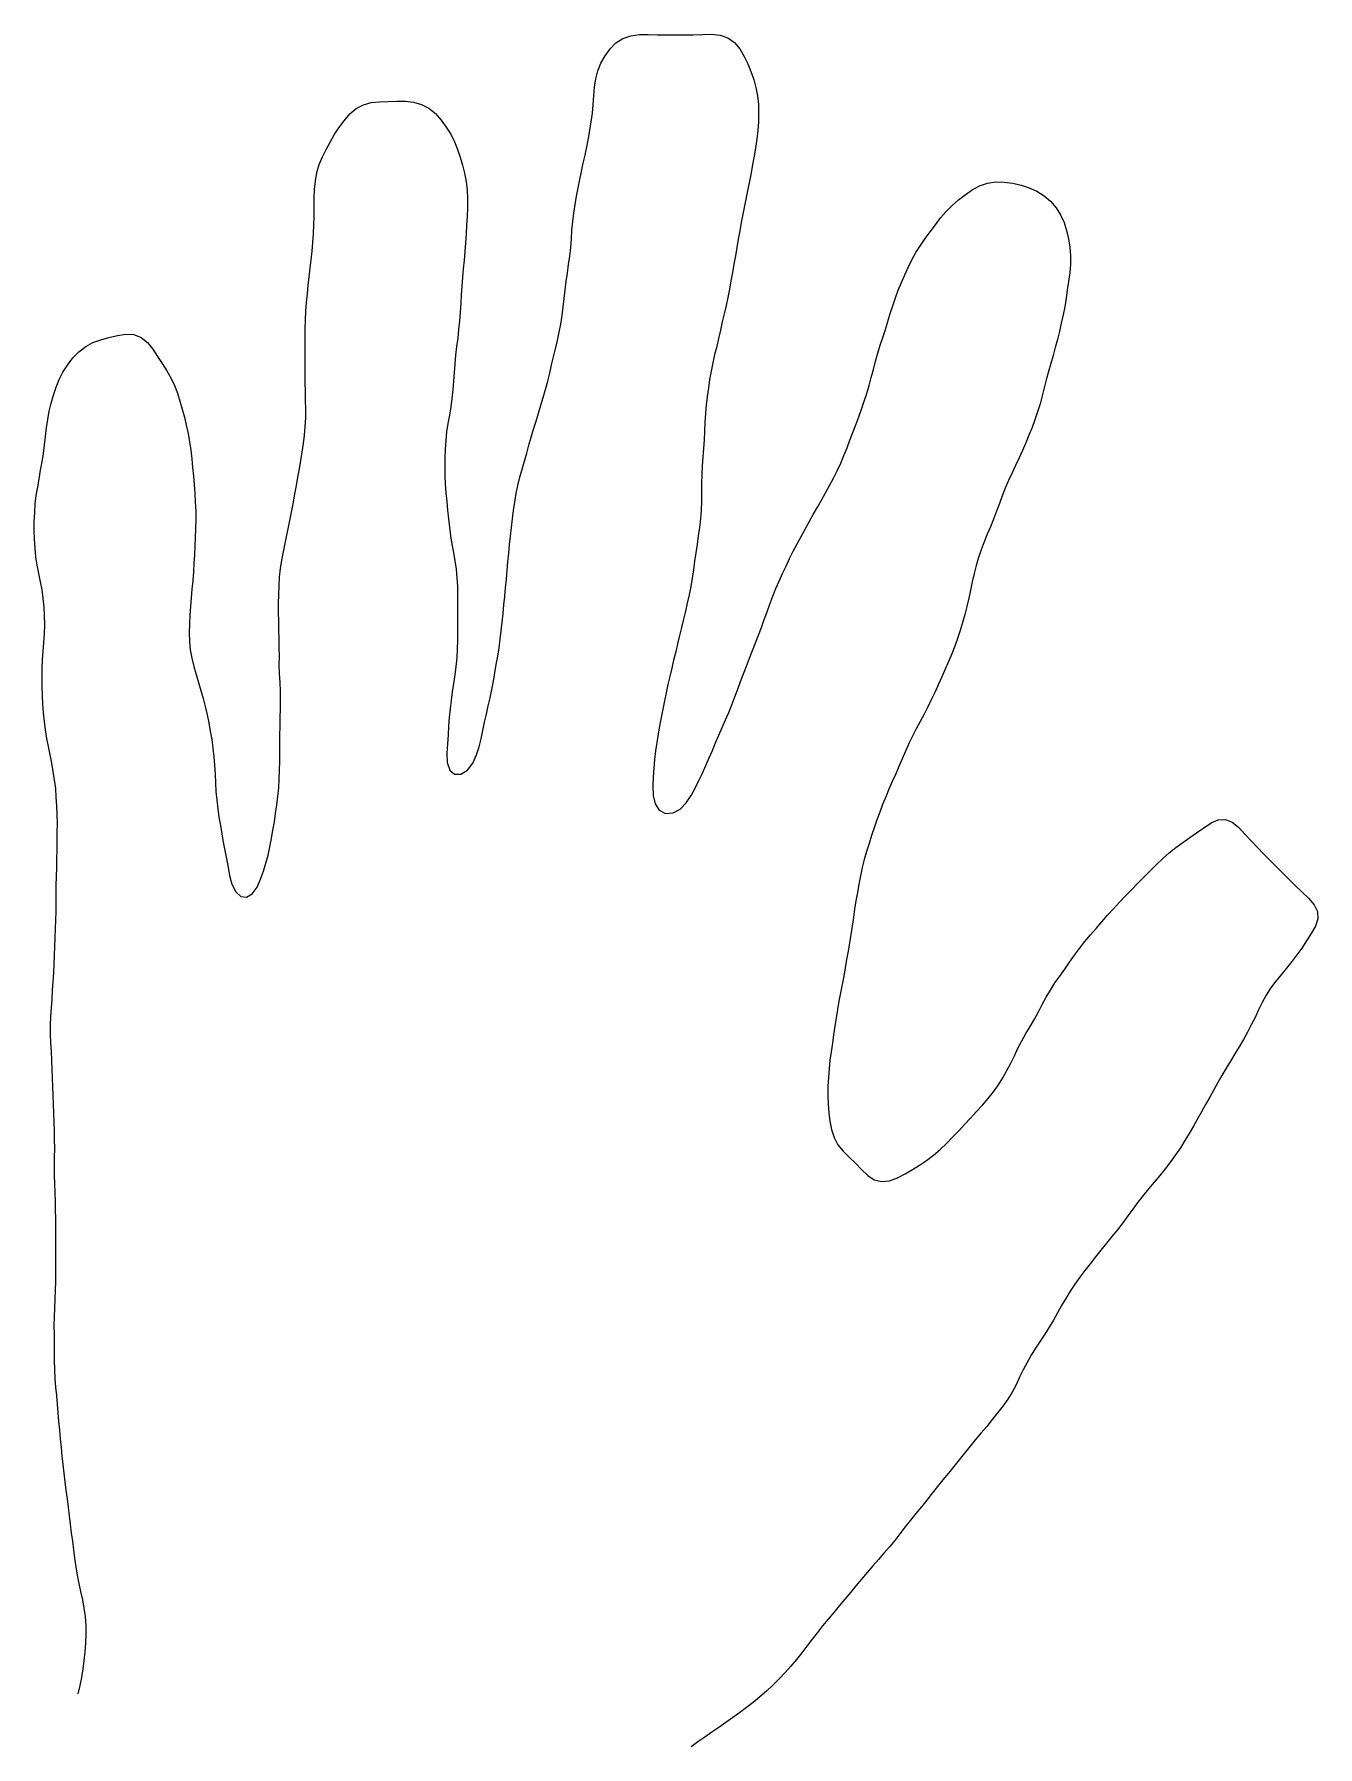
# Model space of a CAD drawing. Extents: x 11 to 1225, y 16 to 1635.
import ezdxf

# ---------------------------------------------------------------- set-up
doc = ezdxf.new("R2010")
doc.units = 0

msp = doc.modelspace()

# ---------------------------------------------------------------- linework, layer by layer
at = {"layer": 'Layer 1', "color": 193}
msp.add_lwpolyline([(52.9166, 65.878656), (54.893035, 73.527751), (56.499054, 81.327657), (57.782281, 89.262502), (58.785051, 97.313762), (59.536467, 105.470856), (60.107966, 113.768179), (60.443986, 122.12371), (60.39107, 130.497762), (59.787821, 138.752752), (58.724197, 146.81195), (57.255761, 154.672711), (55.56243, 162.435576), (53.911432, 170.219608), (52.35833, 178.043327), (51.038061, 185.962296), (49.924166, 193.968578), (48.90023, 202.011901), (47.818086, 210.028766), (46.775629, 218.064152), (45.756984, 226.110121), (44.751569, 234.158736), (43.801716, 242.231163), (42.775134, 250.274486), (41.687697, 258.291351), (40.64524, 266.324091), (39.600138, 274.356831), (38.724368, 282.463654), (37.914744, 290.59429), (37.221536, 298.77255), (36.3246, 306.86879), (35.488518, 314.988842), (34.840289, 323.188269), (34.062415, 331.332134), (33.398312, 339.523624), (32.681292, 347.691301), (31.990731, 355.874853), (31.279002, 364.045176), (30.903294, 372.355728), (30.641357, 380.782697), (30.448212, 389.119707), (30.461441, 397.419676), (30.445566, 405.64027), (30.400587, 413.911134), (30.585795, 422.176707), (30.961503, 430.511072), (31.228731, 438.903644), (31.514481, 447.251238), (31.742023, 455.622644), (31.834627, 464.052259), (31.74996, 472.55331), (31.74996, 481.019966), (31.74996, 489.486622), (31.74996, 497.953278), (31.797585, 506.441101), (31.757897, 514.939507), (31.689106, 523.377059), (31.482731, 531.616173), (31.210211, 539.744163), (30.93769, 547.845695), (30.736607, 556.005434), (30.673107, 564.310695), (30.662524, 572.779997), (30.763065, 581.333965), (30.739253, 589.792683), (30.556691, 598.18261), (30.276233, 606.53285), (30.056629, 614.909548), (29.7259, 623.23862), (29.397817, 631.567693), (29.175567, 639.941745), (28.773401, 648.241714), (28.297152, 656.512579), (27.937319, 664.831068), (27.60659, 673.160141), (27.08007, 681.47863), (26.778445, 689.79712), (26.860466, 698.054755), (27.151507, 706.235662), (27.622465, 714.472131), (28.278631, 722.729766), (28.855422, 730.958297), (29.37665, 739.207995), (29.871421, 747.470922), (30.294754, 755.762954), (30.63342, 764.089381), (30.81069, 772.481953), (31.207565, 780.842776), (31.652064, 789.105703), (32.006606, 797.27338), (32.112439, 805.46487), (32.144189, 813.666943), (32.202397, 821.892829), (32.273834, 830.206026), (32.586042, 838.566849), (32.77125, 846.993818), (32.832104, 855.434015), (33.014667, 863.89538), (33.176062, 872.203286), (33.239562, 880.442401), (33.289833, 888.710619), (33.154896, 896.986776), (32.755375, 905.302619), (32.27648, 913.613171), (31.736731, 921.857578), (30.749836, 929.91413), (29.479838, 937.854266), (28.06961, 945.738839), (26.42655, 953.522871), (24.817885, 961.322778), (23.354741, 969.183539), (22.148243, 977.150133), (21.079328, 985.174935), (20.224725, 993.28705), (19.602954, 1001.497061), (19.195497, 1009.794383), (18.986476, 1018.194894), (18.885935, 1026.664196), (19.020872, 1035.146727), (19.343663, 1043.478445), (19.862246, 1051.730789), (20.436391, 1059.95932), (21.005244, 1068.248706), (21.351848, 1076.625403), (21.19839, 1084.999455), (20.732724, 1093.344403), (20.020996, 1101.517372), (18.817143, 1109.483966), (17.250812, 1117.302394), (15.697709, 1125.126113), (14.229274, 1132.984228), (12.930171, 1140.913781), (12.157589, 1149.057646), (11.781881, 1157.370843), (11.482902, 1165.805749), (11.448506, 1174.253885), (11.850673, 1182.625291), (12.451276, 1190.843239), (13.390546, 1198.920958), (14.737273, 1206.829344), (16.166021, 1214.705979), (17.43602, 1222.646115), (18.817143, 1230.538626), (20.060683, 1238.491991), (21.021119, 1246.559127), (21.931285, 1254.650075), (22.963159, 1262.690752), (24.16172, 1270.659992), (25.569301, 1278.544566), (27.408153, 1286.246577), (29.577734, 1293.816296), (32.019835, 1301.272245), (34.956706, 1308.52182), (38.605306, 1315.477707), (43.034425, 1322.158427), (47.990065, 1328.81269), (53.681245, 1334.784328), (60.115903, 1339.589155), (66.98977, 1343.422963), (74.358406, 1346.142876), (82.060417, 1348.219853), (90.048178, 1350.037538), (98.107376, 1351.392203), (105.719429, 1350.934475), (112.630337, 1348.166936), (118.538476, 1343.470588), (123.533803, 1337.102075), (127.986735, 1330.196459), (132.460833, 1323.462822), (136.837036, 1316.808559), (140.641739, 1309.916172), (143.983423, 1302.835931), (146.809169, 1295.538732), (149.174541, 1288.051033), (151.362643, 1280.491897), (153.455494, 1272.890427), (155.233492, 1265.161958), (156.823636, 1257.354113), (158.241801, 1249.474832), (159.480049, 1241.521467), (160.496048, 1233.475498), (161.221005, 1225.30782), (161.938025, 1217.137497), (162.623295, 1208.956591), (163.247711, 1200.74658), (163.718669, 1192.467778), (164.157877, 1184.122831), (164.086439, 1175.730258), (163.774231, 1167.266248), (163.581086, 1158.955696), (163.215961, 1150.840935), (162.866711, 1142.765862), (162.464545, 1134.709309), (161.998879, 1126.61307), (161.273922, 1118.503601), (160.472235, 1110.298882), (159.847819, 1102.091517), (159.194299, 1093.894736), (158.588404, 1085.607996), (158.180947, 1077.323903), (157.953405, 1069.005413), (158.151842, 1060.776882), (158.924425, 1052.754725), (160.421965, 1044.883381), (162.401045, 1037.202536), (164.528293, 1029.614296), (166.824873, 1022.100139), (168.962704, 1014.519836), (171.042326, 1006.913075), (172.989657, 999.253397), (174.825863, 991.54874), (176.479507, 983.767354), (177.902963, 975.890718), (179.241753, 967.97704), (180.326544, 959.960175), (181.210251, 951.858644), (181.895521, 943.675092), (182.355895, 935.401581), (182.699853, 927.0778), (183.199915, 918.817519), (183.951331, 910.660425), (184.893246, 902.585352), (186.049474, 894.597591), (187.404139, 886.691851), (188.750866, 878.783465), (190.155802, 870.898892), (191.629529, 863.040777), (193.129715, 855.195891), (194.664296, 847.364234), (196.206815, 839.410869), (198.357875, 831.179692), (201.948266, 823.990972), (206.71076, 819.567144), (212.057983, 818.945374), (217.429018, 822.144182), (222.061866, 828.36982), (225.464403, 836.063894), (228.157858, 843.68653), (230.565564, 851.182167), (232.608144, 858.802157), (234.306767, 866.565022), (235.748745, 874.436367), (237.148389, 882.32094), (238.468658, 890.242555), (239.683094, 898.206503), (240.810217, 906.204847), (241.857966, 914.237587), (242.678173, 922.365577), (243.090923, 930.660254), (243.355506, 939.018431), (243.657131, 947.429525), (243.739151, 955.769181), (243.686235, 964.058566), (243.741797, 972.255347), (243.860859, 980.430962), (244.032838, 988.696535), (244.191588, 997.041483), (244.345046, 1005.375847), (244.191588, 1013.689045), (243.829109, 1022.113368), (243.408423, 1030.429212), (243.149131, 1038.663035), (243.199402, 1046.933899), (243.159714, 1055.133326), (242.990381, 1063.298358), (242.815757, 1071.540118), (242.582924, 1079.930045), (242.270716, 1088.34643), (242.334216, 1096.731066), (242.574986, 1105.168617), (242.929527, 1113.487107), (243.466631, 1121.731513), (244.408546, 1129.809232), (245.580649, 1137.789056), (247.043793, 1145.649816), (248.713312, 1153.425911), (250.401351, 1161.191422), (251.97562, 1169.007204), (253.425535, 1176.873256), (254.93895, 1184.712851), (256.444427, 1192.555091), (257.912863, 1200.413206), (259.288694, 1208.311008), (260.812692, 1216.145311), (262.117086, 1224.072218), (263.405606, 1232.004416), (264.728521, 1239.923385), (265.919144, 1247.897917), (267.003934, 1255.986219), (267.718309, 1264.098334), (268.183975, 1272.194574), (268.194558, 1280.415168), (268.004058, 1288.71249), (267.869121, 1297.036272), (267.673329, 1305.489698), (267.757996, 1313.993396), (267.757996, 1322.460052), (267.757996, 1330.926708), (267.747413, 1339.39601), (267.675975, 1347.894416), (267.752704, 1356.326676), (267.969662, 1364.70602), (268.334787, 1373.019218), (268.914224, 1381.247749), (269.697389, 1389.388968), (270.504368, 1397.522249), (271.388075, 1405.621135), (272.438469, 1413.653875), (273.42801, 1421.710427), (274.192655, 1429.859583), (274.922904, 1438.024615), (275.504986, 1446.2505), (275.830423, 1454.582219), (276.057965, 1462.953625), (276.118819, 1471.396469), (276.177027, 1479.839312), (276.428381, 1488.200135), (277.216838, 1496.341354), (278.706441, 1504.191531), (280.971271, 1511.718918), (283.91608, 1518.965846), (287.379471, 1525.998462), (291.131258, 1532.912016), (295.150274, 1539.711799), (299.526477, 1546.39252), (304.336596, 1553.139386), (309.702339, 1559.531712), (315.800977, 1564.669914), (322.677489, 1568.217972), (330.141376, 1570.33199), (337.999491, 1571.154843), (346.093085, 1571.276551), (354.244887, 1571.530551), (362.346419, 1571.67078), (370.186013, 1570.855864), (377.546712, 1568.646596), (384.452328, 1564.968892), (390.712362, 1559.865086), (396.25273, 1553.784969), (401.009932, 1547.159811), (405.185052, 1540.312403), (408.722527, 1533.311536), (411.585315, 1526.030212), (414.167645, 1518.632472), (416.400725, 1511.091856), (418.353348, 1503.434824), (419.734471, 1495.539667), (420.758407, 1487.427553), (421.152636, 1479.217542), (421.11824, 1470.864657), (420.713428, 1462.564688), (420.173679, 1454.25149), (419.713305, 1445.975334), (419.176201, 1437.730928), (418.602056, 1429.505042), (417.829474, 1421.355886), (417.117745, 1413.185563), (416.286955, 1405.062865), (415.678414, 1396.847563), (415.175706, 1388.589927), (414.762957, 1380.292604), (414.133249, 1372.087885), (413.485021, 1363.888458), (412.704501, 1355.747239), (411.796981, 1347.656291), (410.786274, 1339.607676), (409.899921, 1331.508791), (409.217297, 1323.325238), (408.378569, 1315.205186), (407.833528, 1306.963426), (407.17207, 1298.771936), (406.34128, 1290.649238), (405.253844, 1282.632373), (404.018241, 1274.676362), (402.637118, 1266.783851), (401.348599, 1258.851653), (400.586599, 1250.699851), (400.033621, 1242.391945), (399.758455, 1234.084038), (399.689663, 1225.768195), (399.790205, 1217.537018), (400.075954, 1209.406382), (400.626287, 1201.294267), (401.465015, 1193.155694), (402.250827, 1184.977434), (403.049867, 1176.841506), (403.975908, 1168.758496), (405.126844, 1160.768089), (406.415363, 1152.835891), (407.73034, 1144.914276), (409.098235, 1137.013827), (410.238587, 1129.018129), (411.008524, 1120.871619), (411.519169, 1112.616629), (411.757294, 1104.247869), (411.775815, 1095.78915), (411.691148, 1087.288098), (411.752002, 1078.794984), (411.749356, 1070.330974), (411.662044, 1061.898714), (411.386878, 1053.545828), (410.894753, 1045.282901), (410.114233, 1037.141682), (409.129985, 1029.082484), (407.907611, 1021.121182), (406.629675, 1013.183692), (405.536947, 1005.169473), (404.674407, 997.060004), (403.901824, 988.913493), (403.261534, 980.71142), (402.790576, 972.43791), (402.115889, 964.05592), (401.478244, 955.247952), (401.973014, 946.37913), (404.49449, 939.185118), (408.881277, 935.290457), (414.715332, 935.359248), (420.975365, 939.219514), (426.171776, 945.849964), (429.635167, 953.506996), (432.085206, 961.100528), (434.035182, 968.762852), (435.627972, 976.570696), (437.236637, 984.370603), (438.95378, 992.125531), (440.657695, 999.888396), (442.41188, 1007.627449), (444.126378, 1015.385022), (445.666251, 1023.211387), (447.036791, 1031.111836), (448.338539, 1039.038742), (449.701142, 1046.941837), (450.894411, 1054.913722), (452.085035, 1062.888254), (453.077221, 1070.942161), (453.918595, 1079.062213), (454.826114, 1087.153161), (455.598697, 1095.299672), (456.381863, 1103.440891), (457.093591, 1111.613859), (457.916444, 1119.739203), (458.646693, 1127.904235), (459.358421, 1136.074558), (460.191858, 1144.19461), (460.908878, 1152.364933), (461.710564, 1160.50086), (462.62073, 1168.589163), (463.671124, 1176.621902), (464.713581, 1184.657288), (465.880392, 1192.639757), (467.216536, 1200.553435), (468.788159, 1208.369217), (470.724907, 1216.034186), (472.754259, 1223.659468), (474.876214, 1231.247709), (477.090774, 1238.796262), (479.218021, 1246.381856), (481.400831, 1253.943638), (483.615391, 1261.492191), (485.864346, 1269.027515), (488.126531, 1276.557547), (490.401945, 1284.082288), (492.732921, 1291.583216), (494.905147, 1299.15029), (496.947728, 1306.77028), (498.78658, 1314.474937), (500.546057, 1322.21399), (502.384909, 1329.918647), (504.202594, 1337.631241), (506.033508, 1345.34119), (507.740069, 1353.101409), (509.245546, 1360.943649), (510.565815, 1368.862619), (511.671772, 1376.871546), (512.581938, 1384.962494), (513.428603, 1393.077255), (514.444602, 1401.123224), (515.492351, 1409.155964), (516.643287, 1417.14637), (517.788931, 1425.139423), (518.680576, 1433.235663), (519.270596, 1441.458902), (519.852678, 1449.682142), (520.646427, 1457.820715), (521.56453, 1465.906371), (522.773675, 1473.872965), (524.183902, 1481.754893), (525.702609, 1489.594487), (527.194857, 1497.442019), (528.800875, 1505.244572), (530.502144, 1513.004791), (532.27485, 1520.738552), (533.907327, 1528.527876), (535.471013, 1536.346303), (536.79922, 1544.262627), (538.108905, 1552.186888), (539.220154, 1560.193169), (539.93982, 1568.363492), (540.513965, 1576.592024), (541.135735, 1584.802034), (542.315775, 1592.779212), (544.337189, 1600.407139), (547.308456, 1607.728151), (551.218993, 1614.641705), (555.880946, 1621.211301), (561.461001, 1626.862794), (568.001493, 1631.043205), (575.507712, 1633.530285), (583.635702, 1634.570096), (592.036212, 1634.728846), (600.621931, 1634.443097), (609.136212, 1634.32668), (617.602868, 1634.32668), (626.069524, 1634.32668), (634.53618, 1634.32668), (643.15894, 1634.702388), (651.765825, 1634.919346), (659.989064, 1634.083264), (667.336534, 1631.575017), (673.559526, 1627.190876), (678.570728, 1621.116051), (682.645307, 1614.011997), (686.053136, 1606.802111), (689.082611, 1599.589578), (691.757545, 1592.231525), (693.842459, 1584.627409), (695.387624, 1576.732253), (696.123165, 1568.651888), (696.385102, 1560.386315), (696.101998, 1552.036075), (695.480228, 1543.757273), (694.540958, 1535.642513), (693.458814, 1527.625648), (692.17294, 1519.690804), (690.65688, 1511.853855), (689.167278, 1504.003678), (687.653863, 1496.164083), (686.061073, 1488.356239), (684.431242, 1480.56427), (682.907244, 1472.729967), (681.388537, 1464.893018), (679.872477, 1457.053424), (678.528395, 1449.142392), (677.123459, 1441.257819), (675.744982, 1433.362662), (674.406192, 1425.451631), (672.98009, 1417.574995), (671.556633, 1409.698359), (670.167572, 1401.805848), (668.794387, 1393.908045), (667.21218, 1386.097555), (665.563828, 1378.313523), (663.804351, 1370.574471), (661.936395, 1362.883043), (660.147814, 1355.157219), (658.488879, 1347.378479), (656.684423, 1339.657947), (654.734446, 1331.998269), (652.974969, 1324.261862), (651.329263, 1316.475185), (649.93491, 1308.587965), (648.807787, 1300.586975), (647.775913, 1292.548944), (646.849873, 1284.465933), (646.143436, 1276.290319), (645.64602, 1268.030037), (645.183, 1259.753881), (644.804646, 1251.445975), (644.219918, 1243.220089), (643.49496, 1235.055058), (642.915523, 1226.829173), (642.542461, 1218.515975), (642.431336, 1210.094298), (642.436628, 1201.624996), (642.25142, 1193.237715), (641.888941, 1184.919225), (641.238067, 1176.722444), (640.391402, 1168.607683), (639.298674, 1160.593464), (638.240342, 1152.566016), (637.060302, 1144.586193), (635.816761, 1136.635474), (634.708159, 1128.626546), (633.435514, 1120.689056), (632.133766, 1112.759504), (630.622997, 1104.919909), (628.921728, 1097.157044), (627.090814, 1089.449741), (625.3234, 1081.71598), (623.534819, 1073.990157), (621.57955, 1066.333125), (619.71424, 1058.639051), (617.928305, 1050.910582), (615.975682, 1043.25355), (614.171226, 1035.535664), (612.353541, 1027.820423), (610.636397, 1020.065496), (608.866337, 1012.331734), (607.196818, 1004.558286), (605.651654, 996.731921), (604.151468, 988.884389), (602.743886, 981.002461), (601.381284, 973.099367), (600.034557, 965.190981), (598.772496, 957.245554), (597.782955, 949.189002), (597.11356, 941.000158), (596.642602, 932.567897), (596.232499, 923.871054), (596.579103, 915.200669), (598.465579, 907.247304), (602.413158, 901.230687), (608.358338, 898.214441), (615.491495, 898.695982), (622.309799, 902.37104), (627.985105, 908.202449), (632.633828, 915.052503), (636.494094, 922.095702), (639.862236, 929.234152), (643.161586, 936.335559), (646.431831, 943.44755), (649.572432, 950.612458), (652.631011, 957.811761), (655.713403, 965.000482), (658.682024, 972.239472), (661.74325, 979.43613), (664.899725, 986.595746), (668.02445, 993.768591), (671.0698, 1000.973186), (673.863797, 1008.283615), (676.581064, 1015.625793), (679.298332, 1022.965325), (682.150536, 1030.251941), (684.9657, 1037.551786), (687.701488, 1044.883381), (690.537818, 1052.177934), (693.297418, 1059.501592), (696.123165, 1066.796145), (698.970078, 1074.085407), (701.737616, 1081.403772), (704.396675, 1088.769763), (707.018693, 1096.151629), (709.788877, 1103.469995), (712.688706, 1110.735444), (715.802848, 1117.910935), (719.020177, 1125.046738), (722.34334, 1132.134917), (725.671794, 1139.223095), (729.143123, 1146.253066), (732.781139, 1153.211599), (736.503822, 1160.135736), (740.345567, 1167.012248), (744.187312, 1173.886114), (748.039641, 1180.759981), (751.865511, 1187.639139), (755.760173, 1194.494484), (759.588689, 1201.373642), (763.324601, 1208.295133), (767.113429, 1215.190166), (770.690592, 1222.175158), (774.005817, 1229.268628), (777.027354, 1236.483806), (779.911309, 1243.757193), (782.649743, 1251.088788), (785.377594, 1258.425674), (788.243028, 1265.704353), (790.962941, 1273.046531), (793.553209, 1280.43898), (796.066747, 1287.865825), (798.535306, 1295.308545), (800.792199, 1302.841223), (802.903572, 1310.432109), (804.930278, 1318.060037), (806.888192, 1325.714423), (809.023377, 1333.297372), (811.322603, 1340.811529), (813.804391, 1348.251603), (816.206805, 1355.723427), (818.503385, 1363.237584), (820.810549, 1370.749095), (823.167984, 1378.23944), (825.655064, 1385.676868), (828.443769, 1392.987297), (831.44414, 1400.210412), (834.590032, 1407.37532), (837.794132, 1414.513769), (841.283982, 1421.535802), (845.07281, 1428.430835), (849.306138, 1435.145952), (853.846383, 1441.731423), (858.534793, 1448.256039), (863.487787, 1454.74626), (868.451364, 1461.183565), (873.724503, 1467.300724), (879.349538, 1473.050112), (885.392614, 1478.333835), (891.673814, 1483.231266), (898.298972, 1487.670969), (905.328943, 1491.488902), (912.708163, 1494.190294), (920.489549, 1495.335938), (928.577851, 1495.203647), (936.705841, 1494.015669), (944.619518, 1492.081568), (952.178655, 1489.628883), (959.452041, 1486.467116), (966.25447, 1482.276122), (972.347817, 1476.968587), (977.620956, 1470.856719), (981.85693, 1464.06752), (985.203905, 1456.870862), (987.57986, 1449.385809), (989.392254, 1441.617652), (990.675481, 1433.627245), (991.236397, 1425.509839), (991.098814, 1417.384495), (990.450586, 1409.269734), (989.458399, 1401.258161), (988.222797, 1393.233359), (987.069215, 1385.242952), (985.735716, 1377.329275), (984.140281, 1369.524076), (982.375512, 1361.787669), (980.679535, 1354.022158), (978.806288, 1346.333376), (976.877478, 1338.665761), (974.885168, 1331.024604), (972.654733, 1323.481342), (970.466632, 1315.91956), (968.37378, 1308.320737), (966.429095, 1300.658413), (964.494993, 1292.993443), (962.399496, 1285.39462), (960.15054, 1277.859296), (957.597314, 1270.450972), (954.887984, 1263.106148), (951.964342, 1255.851282), (948.932221, 1248.638749), (945.810142, 1241.465904), (942.619271, 1234.322163), (939.351671, 1227.207526), (935.975592, 1220.140514), (932.745033, 1213.012648), (929.601787, 1205.847741), (926.72577, 1198.571708), (924.021732, 1191.226884), (921.346798, 1183.866185), (918.53428, 1176.56634), (915.55243, 1169.332641), (912.533538, 1162.117462), (909.535812, 1154.891701), (906.741816, 1147.583918), (904.230923, 1140.157073), (901.989905, 1132.619104), (900.050512, 1124.954134), (898.264577, 1117.228311), (896.602995, 1109.44957), (894.989039, 1101.652309), (893.240145, 1093.910611), (891.321919, 1086.237704), (889.181442, 1078.657401), (886.906028, 1071.13266), (884.373969, 1063.716399), (881.720202, 1056.347762), (878.905039, 1049.047917), (875.931126, 1041.811572), (872.814338, 1034.636081), (869.599654, 1027.500278), (866.3982, 1020.359183), (863.141183, 1013.244546), (859.852417, 1006.140492), (856.457817, 999.078772), (852.917696, 992.077906), (849.171201, 985.161706), (845.398247, 978.258736), (841.749648, 971.305494), (838.325944, 964.254358), (835.177406, 957.092096), (832.087077, 949.906021), (829.047018, 942.698781), (825.924939, 935.525935), (822.715547, 928.387486), (819.580238, 921.219933), (816.529596, 914.017983), (813.611246, 906.760472), (810.838416, 899.442106), (808.234919, 892.052303), (805.618193, 884.670437), (803.141697, 877.230363), (800.736637, 869.758539), (798.389786, 862.262903), (796.222851, 854.695829), (794.354895, 847.001755), (792.66421, 839.236244), (791.124337, 831.407233), (789.748505, 823.509431), (788.356798, 815.619566), (787.142362, 807.655617), (786.03376, 799.649336), (784.859011, 791.669512), (783.615471, 783.718793), (782.342827, 775.778657), (780.996099, 767.870272), (779.532955, 760.009511), (778.217978, 752.08525), (776.826271, 744.198031), (775.257294, 736.379603), (773.688317, 728.561175), (772.196069, 720.713644), (770.862571, 712.799966), (769.579343, 704.865122), (768.362261, 696.901174), (767.240429, 688.900184), (766.063035, 680.92036), (764.912099, 672.929954), (763.816725, 664.91838), (762.930372, 656.819495), (762.31654, 648.598901), (761.850874, 640.24337), (761.792665, 631.813756), (762.099582, 623.415891), (762.700185, 615.163547), (763.792913, 607.149328), (765.369827, 599.309734), (767.793408, 591.779702), (771.317653, 584.850273), (776.156876, 578.733114), (781.92214, 573.145121), (787.848799, 567.416899), (793.643167, 561.437323), (799.463993, 555.936643), (805.67111, 551.843544), (812.518518, 550.184608), (820.059134, 550.951899), (827.734686, 553.775), (834.971031, 557.529432), (841.852835, 561.453198), (848.599702, 565.646839), (855.174589, 570.173854), (861.580144, 575.15066), (867.908969, 580.437029), (873.989086, 586.21023), (879.807267, 592.20568), (885.548718, 598.185256), (891.147294, 604.180707), (896.685016, 610.189387), (902.280947, 616.224525), (907.882169, 622.354913), (913.253204, 628.63876), (918.317322, 635.009918), (923.069233, 641.508077), (927.310498, 648.215256), (931.170764, 655.08383), (934.75851, 662.06353), (938.155756, 669.122604), (941.558293, 676.181679), (945.209538, 683.13492), (949.101554, 689.990266), (953.08882, 696.805924), (957.065503, 703.624228), (960.864914, 710.519261), (964.542618, 717.461918), (968.230905, 724.401931), (972.215525, 731.217589), (976.573207, 737.877143), (981.094931, 744.470551), (985.735716, 751.016335), (990.405606, 757.548889), (995.083434, 764.076151), (999.872386, 770.561081), (1004.846547, 776.966635), (1010.087936, 783.261065), (1015.390179, 789.531682), (1020.861756, 795.733507), (1026.365082, 801.919458), (1031.961012, 808.068367), (1037.649547, 814.180234), (1043.316915, 820.347664), (1049.063658, 826.369573), (1054.918879, 832.312107), (1060.776747, 838.162037), (1066.584344, 843.980217), (1072.444857, 849.819564), (1078.41385, 855.534557), (1084.50455, 860.971738), (1090.849251, 865.996169), (1097.350055, 870.859204), (1103.903776, 875.478824), (1110.513059, 879.96086), (1117.217592, 884.686312), (1124.104688, 889.215973), (1130.986492, 892.041719), (1137.677796, 892.348636), (1144.059538, 889.962097), (1150.171405, 885.083186), (1156.066314, 878.696153), (1161.961224, 872.139786), (1167.911695, 866.117877), (1173.862167, 860.095968), (1179.815284, 854.074059), (1185.765756, 848.05215), (1191.716228, 842.027595), (1197.669345, 836.005686), (1203.619817, 829.983777), (1209.916892, 824.033305), (1216.415051, 818.056375), (1221.611461, 811.878362), (1224.688561, 805.348454), (1225.006061, 798.559254), (1222.810022, 791.558388), (1218.806881, 784.509896), (1214.327491, 777.651905), (1209.980392, 770.936789), (1205.347544, 764.435984), (1200.52155, 758.096576), (1195.56591, 751.855063), (1190.414479, 745.698216), (1185.265694, 739.501682), (1180.468804, 733.080253), (1176.216956, 726.325449), (1172.399023, 719.440999), (1168.988548, 712.384571), (1165.760635, 705.256705), (1162.194057, 698.266422), (1158.513707, 691.32641), (1154.732816, 684.423439), (1150.697925, 677.628948), (1146.562493, 670.87679), (1142.498498, 664.092882), (1138.384232, 657.33014), (1134.338758, 650.538294), (1130.528763, 643.651199), (1126.721414, 636.761458), (1122.869085, 629.890237), (1118.990299, 623.0296), (1115.127387, 616.163671), (1111.238017, 609.308326), (1107.459771, 602.405355), (1103.504256, 595.608218), (1099.469365, 588.797851), (1095.217516, 582.000714), (1090.653459, 575.293535), (1085.872444, 568.665731), (1080.797743, 562.183447), (1075.617207, 555.79906), (1070.209131, 549.589297), (1064.9942, 543.300159), (1059.800436, 536.984562), (1054.834213, 530.573716), (1050.10876, 524.06762), (1045.351558, 517.587983), (1040.567897, 511.103053), (1035.588445, 504.636645), (1030.413202, 498.188757), (1025.121542, 491.75939), (1019.882798, 485.31944), (1014.778992, 478.871552), (1009.68577, 472.48981), (1004.759234, 466.078964), (999.983511, 459.599327), (995.313621, 453.066772), (990.940064, 446.41251), (986.788757, 439.662998), (982.777679, 432.860569), (978.806288, 426.002577), (975.012167, 419.139294), (971.064589, 412.397719), (966.963553, 405.751394), (962.621746, 399.205611), (958.248189, 392.643953), (953.943423, 386.000274), (950.114907, 379.08672), (946.588016, 372.080562), (943.151083, 365.037362), (939.812045, 357.954476), (936.009987, 351.062088), (931.848097, 344.320514), (927.294623, 337.740334), (922.362796, 331.316259), (917.169032, 325.000663), (911.985851, 318.679775), (906.733878, 312.387991), (901.436927, 306.117374), (896.224642, 299.809715), (891.104961, 293.462369), (885.956176, 287.128252), (880.820619, 280.788844), (875.772376, 274.412393), (870.647403, 268.070339), (865.495972, 261.736222), (860.426562, 255.370355), (855.362443, 249.001842), (850.226887, 242.662433), (845.070165, 236.330962), (839.961067, 229.98097), (834.883719, 223.567478), (829.994225, 217.122236), (825.112669, 210.822515), (820.096175, 204.713294), (814.870661, 198.752239), (809.653084, 192.764725), (804.353487, 186.711066), (799.051243, 180.474845), (793.706667, 174.201582), (788.412361, 167.907152), (783.13393, 161.625952), (777.794645, 155.37121), (772.579714, 149.063551), (767.362137, 142.758538), (762.133977, 136.456171), (756.882005, 130.167033), (751.884032, 123.769416), (746.954851, 117.345341), (741.975399, 110.939787), (737.093842, 104.44692), (732.095869, 98.115449), (726.875647, 91.953311), (721.494029, 85.849381), (715.853119, 79.859222), (709.913231, 74.075437), (703.798717, 68.37632), (697.570434, 62.851826), (691.276004, 57.607791), (684.849283, 52.683902), (678.351125, 47.934637), (671.826508, 43.240935), (665.262204, 38.647774), (658.695253, 34.06255), (652.138887, 29.450869), (645.574583, 24.857708), (639.002341, 20.283068), (632.422162, 15.729594)], dxfattribs=at)

doc.saveas('drawing.dxf')
